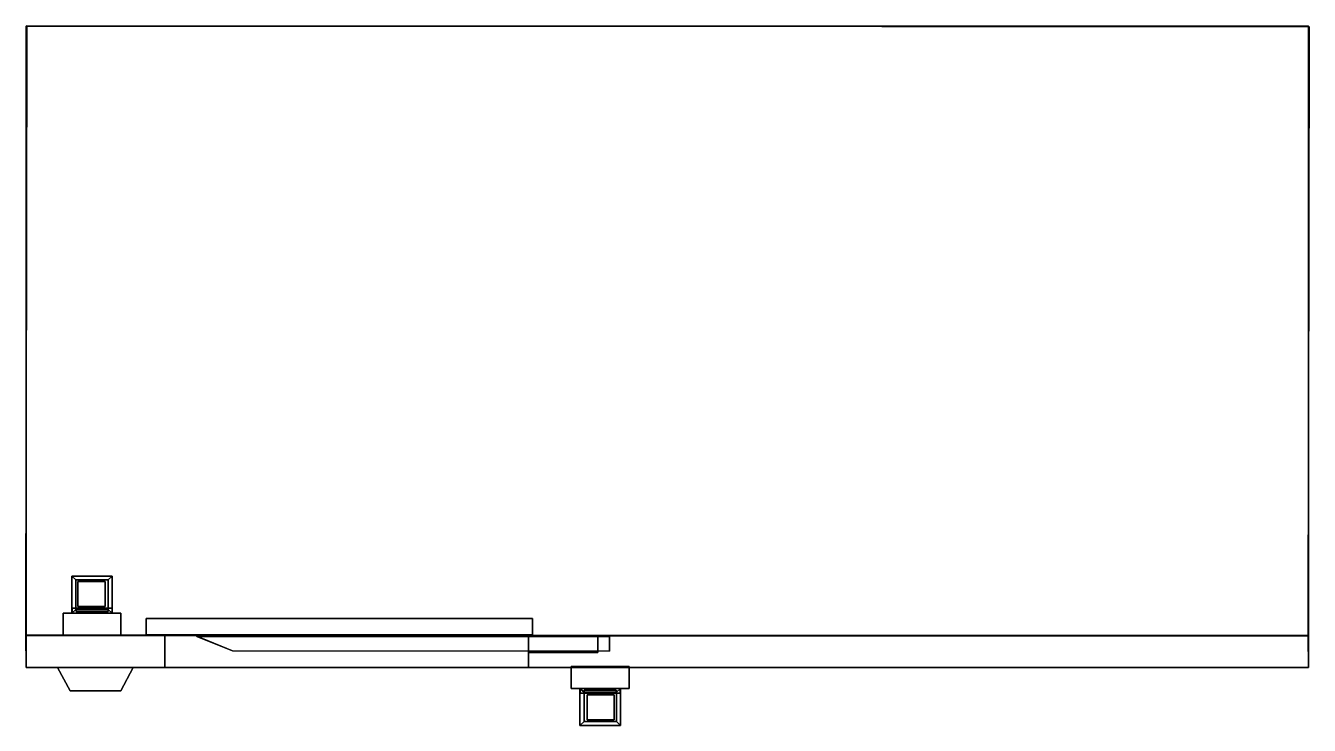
# Model space of a CAD drawing. Extents: x -2 to 2, y -1.18 to 1.
import ezdxf

# ---------------------------------------------------------------- set-up
doc = ezdxf.new("R2010")
doc.units = 0

msp = doc.modelspace()

# ---------------------------------------------------------------- linework, layer by layer
for points in [[(-2, -1), (-2.0011, -0.8982, 0.0616), (-1.9977, 1.0017, 0.0515), (-2, 1)], [(-2.0011, -0.8982, 0.0616), (1.9989, -0.9017, 0.0705), (2.0022, 0.9982, 0.0605), (-1.9977, 1.0017, 0.0515)], [(2, 1), (-2, 1), (-1.9977, 1.0017, 0.0515), (2.0022, 0.9982, 0.0605)], [(2, 1), (2, -1), (-2, -1), (-2, 1)], [(-2, 1, 2), (2, 1, 2), (2, 1, 1.9), (-2, 1, 1.9)], [(2, 1, 2), (-2, 1, 2), (-2, -1, 2), (2, -1, 2)], [(-2, -1, 2), (-2, 1, 2), (-2, 1, 1.9), (-2, -0.9, 1.9)], [(2, 1, 1.9), (2, -0.9, 1.9), (-2, -0.9, 1.9), (-2, 1, 1.9)], [(2, 1), (2.0022, 0.9982, 0.0605), (1.9989, -0.9017, 0.0705), (2, -1)], [(2, 1, 2), (2, -1, 2), (2, -0.9, 1.9), (2, 1, 1.9)], [(-1.8569, -0.7147, 0.0177), (-1.8569, -0.7147, 0.6057), (-1.7309, -0.7147, 0.6057), (-1.7309, -0.7147, 0.0177)], [(-1.8569, -0.8299, 0.6057), (-1.8569, -0.7147, 0.6057), (-1.8569, -0.7147, 0.0177), (-1.8569, -0.8299, 0.0177)], [(-1.8569, -0.8299, 0.0177), (-1.8569, -0.7147, 0.0177), (-1.7309, -0.7147, 0.0177), (-1.7309, -0.8299, 0.0177)], [(-1.8569, -0.8299, 0.6057), (-1.8443, -0.8184, 0.6057), (-1.8443, -0.7263, 0.6057), (-1.8569, -0.7147, 0.6057)], [(-1.8569, -0.7147, 0.6057), (-1.8443, -0.7263, 0.6057), (-1.7435, -0.7263, 0.6057), (-1.7309, -0.7147, 0.6057)], [(-1.7309, -0.7147, 0.6057), (-1.7435, -0.7263, 0.6057), (-1.7435, -0.8184, 0.6057), (-1.7309, -0.8299, 0.6057)], [(-1.7309, -0.8299, 0.0177), (-1.7309, -0.7147, 0.0177), (-1.7309, -0.7147, 0.6057), (-1.7309, -0.8299, 0.6057)], [(-1.8443, -0.8184, 0.6057), (-1.8443, -0.8184, 0.5867), (-1.8443, -0.7263, 0.5867), (-1.8443, -0.7263, 0.6057)], [(-1.7435, -0.8184, 0.5867), (-1.7435, -0.7263, 0.5867), (-1.8443, -0.7263, 0.5867), (-1.8443, -0.8184, 0.5867)], [(-1.7435, -0.7263, 0.5867), (-1.7435, -0.7263, 0.6057), (-1.8443, -0.7263, 0.6057), (-1.8443, -0.7263, 0.5867)], [(-1.7535, -0.8092, 0.6154), (-1.7535, -0.7318, 0.6154), (-1.8382, -0.7318, 0.6154), (-1.8382, -0.8092, 0.6154)], [(-1.8382, -0.7318, 0.6154), (-1.7535, -0.7318, 0.6154), (-1.7535, -0.7318, 0.589), (-1.8382, -0.7318, 0.589)], [(-1.8382, -0.7318, 0.589), (-1.8382, -0.8092, 0.589), (-1.8382, -0.8092, 0.6154), (-1.8382, -0.7318, 0.6154)], [(-1.7535, -0.7318, 0.6154), (-1.7535, -0.8092, 0.6154), (-1.7535, -0.8092, 0.589), (-1.7535, -0.7318, 0.589)], [(-1.7435, -0.7263, 0.6057), (-1.7435, -0.7263, 0.5867), (-1.7435, -0.8184, 0.5867), (-1.7435, -0.8184, 0.6057)], [(-1.7039, -0.8299, 0.84), (-1.7039, -0.8299), (-1.8839, -0.8299), (-1.8839, -0.8299, 0.84)], [(-1.8839, -0.8986, 1.2), (-1.8839, -0.8299, 0.84), (-1.8839, -0.8299), (-1.8839, -0.8986)], [(-1.7039, -0.8299), (-1.7039, -0.8986), (-1.8839, -0.8986), (-1.8839, -0.8299)], [(-1.7039, -0.8986, 1.2), (-1.7039, -0.8299, 0.84), (-1.8839, -0.8299, 0.84), (-1.8839, -0.8986, 1.2)], [(-1.7309, -0.8299, 0.6057), (-1.7435, -0.8184, 0.6057), (-1.8443, -0.8184, 0.6057), (-1.8569, -0.8299, 0.6057)], [(-1.7313, -0.8299, 0.8248), (-1.7313, -0.8147, 0.8248), (-1.8566, -0.8147, 0.8248), (-1.8566, -0.8299, 0.8248)], [(-1.8566, -0.8299, 0.6232), (-1.8566, -0.8147, 0.6232), (-1.7313, -0.8147, 0.6232), (-1.7313, -0.8299, 0.6232)], [(-1.8566, -0.8147, 0.8248), (-1.844, -0.8147, 0.8047), (-1.844, -0.8147, 0.6434), (-1.8566, -0.8147, 0.6232)], [(-1.7313, -0.8147, 0.8248), (-1.7438, -0.8147, 0.8047), (-1.844, -0.8147, 0.8047), (-1.8566, -0.8147, 0.8248)], [(-1.8566, -0.8147, 0.6232), (-1.844, -0.8147, 0.6434), (-1.7438, -0.8147, 0.6434), (-1.7313, -0.8147, 0.6232)], [(-1.8566, -0.8299, 0.8248), (-1.8566, -0.8147, 0.8248), (-1.8566, -0.8147, 0.6232), (-1.8566, -0.8299, 0.6232)], [(-1.7435, -0.8184, 0.6057), (-1.7435, -0.8184, 0.5867), (-1.8443, -0.8184, 0.5867), (-1.8443, -0.8184, 0.6057)], [(-1.844, -0.8147, 0.8047), (-1.844, -0.8247, 0.8047), (-1.844, -0.8247, 0.6434), (-1.844, -0.8147, 0.6434)], [(-1.7438, -0.8147, 0.8047), (-1.7438, -0.8247, 0.8047), (-1.844, -0.8247, 0.8047), (-1.844, -0.8147, 0.8047)], [(-1.7438, -0.8247, 0.6434), (-1.7438, -0.8147, 0.6434), (-1.844, -0.8147, 0.6434), (-1.844, -0.8247, 0.6434)], [(-1.7438, -0.8247, 0.8047), (-1.7438, -0.8247, 0.6434), (-1.844, -0.8247, 0.6434), (-1.844, -0.8247, 0.8047)], [(-1.8382, -0.8092, 0.589), (-1.7535, -0.8092, 0.589), (-1.7535, -0.8092, 0.6154), (-1.8382, -0.8092, 0.6154)], [(-1.7313, -0.8147, 0.6232), (-1.7438, -0.8147, 0.6434), (-1.7438, -0.8147, 0.8047), (-1.7313, -0.8147, 0.8248)], [(-1.7438, -0.8147, 0.6434), (-1.7438, -0.8247, 0.6434), (-1.7438, -0.8247, 0.8047), (-1.7438, -0.8147, 0.8047)], [(-1.7313, -0.8299, 0.6232), (-1.7313, -0.8147, 0.6232), (-1.7313, -0.8147, 0.8248), (-1.7313, -0.8299, 0.8248)], [(-1.7039, -0.8986), (-1.7039, -0.8299), (-1.7039, -0.8299, 0.84), (-1.7039, -0.8986, 1.2)], [(-0.42, -0.847, 1.7), (-0.42, -0.847, 0.1), (-1.6251, -0.847, 0.1), (-1.6251, -0.847, 1.7)], [(-1.6251, -0.8976, 0.1), (-1.6251, -0.847, 0.1), (-0.42, -0.847, 0.1), (-0.42, -0.8976, 0.1)], [(-0.42, -0.8976, 1.7), (-0.42, -0.847, 1.7), (-1.6251, -0.847, 1.7), (-1.6251, -0.8976, 1.7)], [(-1.6251, -0.8976, 1.7), (-1.6251, -0.847, 1.7), (-1.6251, -0.847, 0.1), (-1.6251, -0.8976, 0.1)], [(-0.42, -0.8976, 0.1), (-0.42, -0.847, 0.1), (-0.42, -0.847, 1.7), (-0.42, -0.8976, 1.7)], [(-1.567, -0.9, 1.7), (-1.567, -0.9, 0.1), (-2.0011, -0.8982, 0.0616), (-2, -0.9, 1.9)], [(-1.567, -0.9, 0.1), (-0.433, -0.9, 0.1), (1.9989, -0.9017, 0.0705), (-2.0011, -0.8982, 0.0616)], [(-2, -1), (-2, -1, 2), (-2, -0.9, 1.9), (-2.0011, -0.8982, 0.0616)], [(2, -0.9, 1.9), (-0.433, -0.9, 1.7), (-1.567, -0.9, 1.7), (-2, -0.9, 1.9)], [(-1.6251, -0.8976, 1.7), (-1.6251, -0.8976, 0.1), (-0.42, -0.8976, 0.1), (-0.42, -0.8976, 1.7)], [(-0.433, -1, 1.7), (-1.567, -1, 1.7), (-1.567, -0.9, 1.7), (-0.433, -0.9, 1.7)], [(-1.567, -1, 0.1), (-0.433, -1, 0.1), (-0.433, -0.9, 0.1), (-1.567, -0.9, 0.1)], [(-1.567, -1, 1.7), (-1.567, -1, 0.1), (-1.567, -0.9, 0.1), (-1.567, -0.9, 1.7)], [(-0.1806, -0.9031, 0.4322), (-1.4669, -0.9024, 0.4322), (-1.4669, -0.9027, 0.7574), (-0.1805, -0.9027, 0.7574)], [(-1.3562, -0.9482, 1.3554), (-1.4669, -0.9024, 1.4614), (-1.4669, -0.9026, 1.1341), (-1.3562, -0.9482, 1.2402)], [(-1.4669, -0.9024, 0.4322), (-1.3562, -0.9482, 0.5372), (-1.3562, -0.9482, 0.6525), (-1.4669, -0.9027, 0.7574)], [(-1.4669, -0.9024, 1.4614), (-1.3562, -0.9482, 1.3554), (-0.1803, -0.9485, 1.3554), (-0.1803, -0.9027, 1.4614)], [(-1.3562, -0.9482, 0.5372), (-1.4669, -0.9024, 0.4322), (-0.1806, -0.9031, 0.4322), (-0.1806, -0.9489, 0.5372)], [(-0.1804, -0.9026, 1.1341), (-1.4669, -0.9026, 1.1341), (-1.4669, -0.9024, 1.4614), (-0.1803, -0.9027, 1.4614)], [(-1.3562, -0.9482, 1.2402), (-1.4669, -0.9026, 1.1341), (-0.1804, -0.9026, 1.1341), (-0.1804, -0.9485, 1.2402)], [(-1.4669, -0.9027, 0.7574), (-1.3562, -0.9482, 0.6525), (-0.1805, -0.9488, 0.6525), (-0.1805, -0.9027, 0.7574)], [(-0.433, -0.9, 1.4735), (-0.2166, -0.9002, 1.4735), (-0.2167, -0.9529, 1.3564), (-0.433, -0.9527, 1.3564)], [(-0.217, -0.9007, 0.4191), (-0.433, -0.9, 0.4191), (-0.433, -0.9527, 0.5363), (-0.2169, -0.9533, 0.5363)], [(-0.433, -0.9, 0.1), (-0.433, -1, 0.1), (-0.433, -0.9527, 0.5363), (-0.433, -0.9, 0.4191)], [(-0.433, -0.9, 1.7), (-0.433, -0.9, 1.4735), (-0.433, -0.9527, 1.3564), (-0.433, -1, 1.7)], [(2, -0.9, 1.9), (-0.2166, -0.9002, 1.4735), (-0.433, -0.9, 1.4735), (-0.433, -0.9, 1.7)], [(-0.433, -0.9, 0.4191), (-0.217, -0.9007, 0.4191), (1.9989, -0.9017, 0.0705), (-0.433, -0.9, 0.1)], [(-0.433, -1, 0.9463), (-0.433, -0.9002, 1.1221), (-0.433, -0.9002, 0.7706)], [(-0.433, -0.9002, 1.1221), (-0.2167, -0.9002, 1.1221), (-0.2168, -0.9002, 0.7706), (-0.433, -0.9002, 0.7706)], [(-0.433, -0.9002, 0.7706), (-0.433, -0.9527, 0.6534), (-0.433, -1, 0.9463)], [(-0.433, -0.9527, 1.2392), (-0.2167, -0.953, 1.2392), (-0.2167, -0.9002, 1.1221), (-0.433, -0.9002, 1.1221)], [(-0.433, -0.9002, 0.7706), (-0.2168, -0.9002, 0.7706), (-0.2169, -0.9532, 0.6534), (-0.433, -0.9527, 0.6534)], [(-0.433, -0.9527, 1.2392), (-0.433, -0.9002, 1.1221), (-0.433, -1, 0.9463)], [(-0.217, -0.9007, 0.4191), (-0.2166, -0.9002, 1.4735), (2, -0.9, 1.9), (1.9989, -0.9017, 0.0705)], [(-0.2168, -0.9002, 0.7706), (-0.217, -0.9007, 0.4191), (-0.2169, -0.9533, 0.5363), (-0.2169, -0.9532, 0.6534)], [(-0.2167, -0.953, 1.2392), (-0.2167, -0.9529, 1.3564), (-0.2166, -0.9002, 1.4735), (-0.2167, -0.9002, 1.1221)], [(2, -1, 2), (2, -1), (1.9989, -0.9017, 0.0705), (2, -0.9, 1.9)], [(-1.3562, -0.9482, 0.6525), (-1.3562, -0.9482, 0.5372), (-0.1806, -0.9489, 0.5372), (-0.1805, -0.9488, 0.6525)], [(-1.3562, -0.9482, 1.3554), (-1.3562, -0.9482, 1.2402), (-0.1804, -0.9485, 1.2402), (-0.1803, -0.9485, 1.3554)], [(-0.433, -0.9527, 0.6534), (-0.433, -0.9527, 0.5363), (-0.433, -1, 0.1), (-0.433, -1, 0.9463)], [(-0.433, -0.9527, 1.3564), (-0.433, -0.9527, 1.2392), (-0.433, -1, 0.9463), (-0.433, -1, 1.7)], [(-0.433, -0.9527, 0.6534), (-0.2169, -0.9532, 0.6534), (-0.2169, -0.9533, 0.5363), (-0.433, -0.9527, 0.5363)], [(-0.433, -0.9527, 1.3564), (-0.2167, -0.9529, 1.3564), (-0.2167, -0.953, 1.2392), (-0.433, -0.9527, 1.2392)], [(-2, -1, 2), (-2, -1), (-1.567, -1, 0.1), (-1.567, -1, 1.7)], [(-2, -1), (2, -1), (-0.433, -1, 0.1), (-1.567, -1, 0.1)], [(2, -1, 2), (-2, -1, 2), (-1.567, -1, 1.7), (-0.433, -1, 1.7)], [(-1.6655, -1), (-1.7045, -1.073), (-1.8625, -1.073), (-1.9015, -1)], [(-1.9015, -1, 2), (-1.8625, -1.073, 1.9378), (-1.7045, -1.073, 1.9378), (-1.6655, -1, 2)], [(-1.9015, -1), (-1.8625, -1.073), (-1.8625, -1.073, 1.9378), (-1.9015, -1, 2)], [(-1.6655, -1, 2), (-1.7045, -1.073, 1.9378), (-1.7045, -1.073), (-1.6655, -1)], [(2, -1), (2, -1, 2), (-0.433, -1, 1.7), (-0.433, -1, 0.1)], [(-0.2994, -1.0649), (-0.2994, -0.9963), (-0.1194, -0.9963), (-0.1194, -1.0649)], [(-0.2994, -0.9963, 1.2), (-0.2994, -1.0649, 0.84), (-0.1194, -1.0649, 0.84), (-0.1194, -0.9963, 1.2)], [(-0.2994, -0.9963), (-0.2994, -1.0649), (-0.2994, -1.0649, 0.84), (-0.2994, -0.9963, 1.2)], [(-0.1194, -0.9963, 1.2), (-0.1194, -1.0649, 0.84), (-0.1194, -1.0649), (-0.1194, -0.9963)], [(-1.8625, -1.073, 1.9378), (-1.8625, -1.073), (-1.7045, -1.073), (-1.7045, -1.073, 1.9378)], [(-0.2994, -1.0649, 0.84), (-0.2994, -1.0649), (-0.1194, -1.0649), (-0.1194, -1.0649, 0.84)], [(-0.1464, -1.0649, 0.0177), (-0.1464, -1.1801, 0.0177), (-0.2724, -1.1801, 0.0177), (-0.2724, -1.0649, 0.0177)], [(-0.2724, -1.1801, 0.6057), (-0.2598, -1.1685, 0.6057), (-0.2598, -1.0764, 0.6057), (-0.2724, -1.0649, 0.6057)], [(-0.2724, -1.0649, 0.6057), (-0.2598, -1.0764, 0.6057), (-0.159, -1.0764, 0.6057), (-0.1464, -1.0649, 0.6057)], [(-0.2724, -1.0649, 0.0177), (-0.2724, -1.1801, 0.0177), (-0.2724, -1.1801, 0.6057), (-0.2724, -1.0649, 0.6057)], [(-0.2721, -1.0649, 0.6232), (-0.2721, -1.0801, 0.6232), (-0.2721, -1.0801, 0.8248), (-0.2721, -1.0649, 0.8248)], [(-0.2721, -1.0649, 0.8248), (-0.2721, -1.0801, 0.8248), (-0.1468, -1.0801, 0.8248), (-0.1468, -1.0649, 0.8248)], [(-0.1468, -1.0649, 0.6232), (-0.1468, -1.0801, 0.6232), (-0.2721, -1.0801, 0.6232), (-0.2721, -1.0649, 0.6232)], [(-0.2721, -1.0801, 0.8248), (-0.2595, -1.0801, 0.8047), (-0.1593, -1.0801, 0.8047), (-0.1468, -1.0801, 0.8248)], [(-0.2721, -1.0801, 0.6232), (-0.2595, -1.0801, 0.6434), (-0.2595, -1.0801, 0.8047), (-0.2721, -1.0801, 0.8248)], [(-0.1468, -1.0801, 0.6232), (-0.1593, -1.0801, 0.6434), (-0.2595, -1.0801, 0.6434), (-0.2721, -1.0801, 0.6232)], [(-0.2598, -1.1685, 0.6057), (-0.2598, -1.1685, 0.5867), (-0.2598, -1.0764, 0.5867), (-0.2598, -1.0764, 0.6057)], [(-0.2598, -1.0764, 0.5867), (-0.2598, -1.1685, 0.5867), (-0.159, -1.1685, 0.5867), (-0.159, -1.0764, 0.5867)], [(-0.2598, -1.0764, 0.6057), (-0.2598, -1.0764, 0.5867), (-0.159, -1.0764, 0.5867), (-0.159, -1.0764, 0.6057)], [(-0.2595, -1.0701, 0.6434), (-0.2595, -1.0801, 0.6434), (-0.1593, -1.0801, 0.6434), (-0.1593, -1.0701, 0.6434)], [(-0.2595, -1.0801, 0.8047), (-0.2595, -1.0701, 0.8047), (-0.1593, -1.0701, 0.8047), (-0.1593, -1.0801, 0.8047)], [(-0.2595, -1.0801, 0.6434), (-0.2595, -1.0701, 0.6434), (-0.2595, -1.0701, 0.8047), (-0.2595, -1.0801, 0.8047)], [(-0.2595, -1.0701, 0.8047), (-0.2595, -1.0701, 0.6434), (-0.1593, -1.0701, 0.6434), (-0.1593, -1.0701, 0.8047)], [(-0.1593, -1.0801, 0.8047), (-0.1593, -1.0701, 0.8047), (-0.1593, -1.0701, 0.6434), (-0.1593, -1.0801, 0.6434)], [(-0.1468, -1.0801, 0.8248), (-0.1593, -1.0801, 0.8047), (-0.1593, -1.0801, 0.6434), (-0.1468, -1.0801, 0.6232)], [(-0.1464, -1.0649, 0.6057), (-0.159, -1.0764, 0.6057), (-0.159, -1.1685, 0.6057), (-0.1464, -1.1801, 0.6057)], [(-0.159, -1.0764, 0.6057), (-0.159, -1.0764, 0.5867), (-0.159, -1.1685, 0.5867), (-0.159, -1.1685, 0.6057)], [(-0.1468, -1.0649, 0.8248), (-0.1468, -1.0801, 0.8248), (-0.1468, -1.0801, 0.6232), (-0.1468, -1.0649, 0.6232)], [(-0.1464, -1.0649, 0.6057), (-0.1464, -1.1801, 0.6057), (-0.1464, -1.1801, 0.0177), (-0.1464, -1.0649, 0.0177)], [(-0.25, -1.0852, 0.6154), (-0.25, -1.1626, 0.6154), (-0.1653, -1.1626, 0.6154), (-0.1653, -1.0852, 0.6154)], [(-0.25, -1.1626, 0.6154), (-0.25, -1.0852, 0.6154), (-0.25, -1.0852, 0.589), (-0.25, -1.1626, 0.589)], [(-0.1653, -1.0852, 0.589), (-0.25, -1.0852, 0.589), (-0.25, -1.0852, 0.6154), (-0.1653, -1.0852, 0.6154)], [(-0.1653, -1.1626, 0.589), (-0.1653, -1.0852, 0.589), (-0.1653, -1.0852, 0.6154), (-0.1653, -1.1626, 0.6154)], [(-0.1464, -1.1801, 0.6057), (-0.159, -1.1685, 0.6057), (-0.2598, -1.1685, 0.6057), (-0.2724, -1.1801, 0.6057)], [(-0.1464, -1.1801, 0.0177), (-0.1464, -1.1801, 0.6057), (-0.2724, -1.1801, 0.6057), (-0.2724, -1.1801, 0.0177)], [(-0.2598, -1.1685, 0.5867), (-0.2598, -1.1685, 0.6057), (-0.159, -1.1685, 0.6057), (-0.159, -1.1685, 0.5867)], [(-0.1653, -1.1626, 0.6154), (-0.25, -1.1626, 0.6154), (-0.25, -1.1626, 0.589), (-0.1653, -1.1626, 0.589)]]:
    msp.add_3dface(points)

doc.saveas('drawing.dxf')
